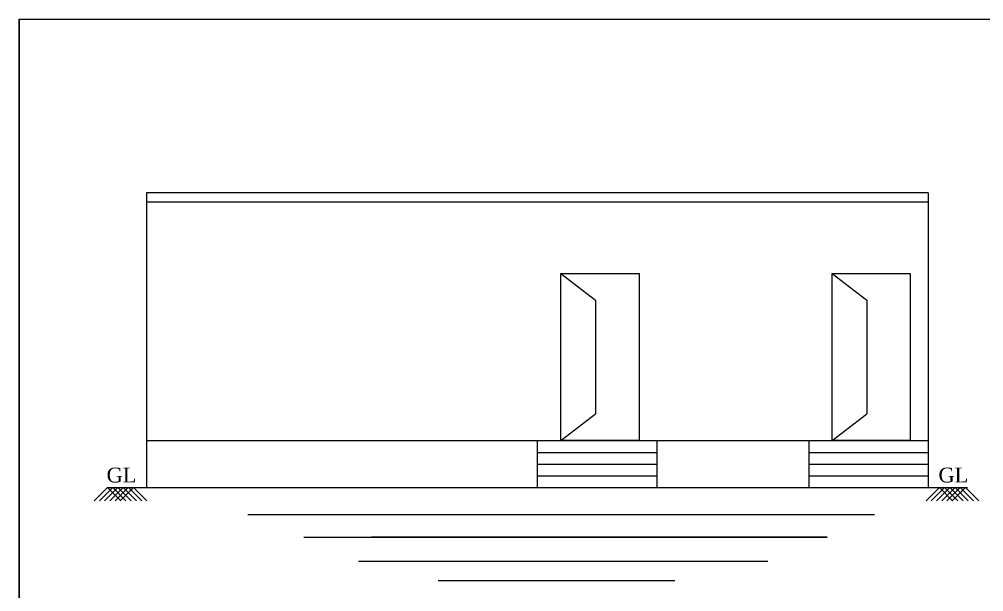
# Model space of a CAD drawing. Header units: metres. Extents: x 31037 to 31490, y -4422 to -3483.
# Drawn here: x 31163.5 to 31175.83, y -4185.02 to -4177.7 of the extents above; entities that cross this region are included whole.
import ezdxf

# ---------------------------------------------------------------- set-up
doc = ezdxf.new("R2010")
doc.units = ezdxf.units.M
doc.header["$LTSCALE"] = 30
doc.header["$MEASUREMENT"] = 0
doc.linetypes.add('CENTER', pattern=[2, 1.25, -0.25, 0.25, -0.25])
doc.linetypes.add('HIDDEN', pattern=[0.375, 0.25, -0.125])
doc.layers.get('0').update_dxf_attribs({"color": 30, "lineweight": 40})
doc.layers.add('CEN-LI', color=7, linetype='CENTER')
doc.layers.add('FURNITURE', color=2, linetype='HIDDEN')
for name, color, linetype, lineweight in [('DIM', 5, 'Continuous', 25), ('TEXT', 11, 'Continuous', 30), ('WINDOW', 3, 'Continuous', 30)]:
    doc.layers.add(name, color=color, linetype=linetype, lineweight=lineweight)
doc.styles.add('RAM', font='dutchi.ttf')

msp = doc.modelspace()

# ---------------------------------------------------------------- linework, layer by layer
at = {"color": 0, "lineweight": 25}
for p, q in [((31165.12371, -4179.92084), (31165.12371, -4183.69084)), ((31175.12371, -4179.92084), (31165.12371, -4179.92084)), ((31175.12371, -4179.92084), (31175.12371, -4183.69084)), ((31175.12371, -4180.04084), (31165.12371, -4180.04084)), ((31170.42371, -4180.95084), (31170.86683, -4181.2932)), ((31173.89371, -4180.95084), (31174.33683, -4181.2932)), ((31170.86683, -4181.2932), (31170.86683, -4182.74848)), ((31174.33683, -4181.2932), (31174.33683, -4182.74848)), ((31170.42371, -4183.09084), (31170.86683, -4182.74848)), ((31173.89371, -4183.09084), (31174.33683, -4182.74848)), ((31165.12371, -4183.09084), (31175.12371, -4183.09084)), ((31164.62371, -4183.69084), (31175.62371, -4183.69084))]:
    msp.add_line(p, q, dxfattribs=at)
at = {"layer": 'CEN-LI', "color": 0, "linetype": 'Continuous', "lineweight": 25}
for p, q in [((31164.62329, -4183.69042), (31164.45374, -4183.86146)), ((31164.69004, -4183.69042), (31164.52049, -4183.86146)), ((31164.7568, -4183.69042), (31164.58725, -4183.86146)), ((31164.79284, -4183.86146), (31164.62329, -4183.69042)), ((31164.82355, -4183.69042), (31164.654, -4183.86146)), ((31164.85959, -4183.86146), (31164.69004, -4183.69042)), ((31164.8903, -4183.69042), (31164.72075, -4183.86146)), ((31164.92635, -4183.86146), (31164.7568, -4183.69042)), ((31164.95706, -4183.69042), (31164.78751, -4183.86146)), ((31164.9931, -4183.86146), (31164.82355, -4183.69042)), ((31165.06107, -4183.86189), (31164.89152, -4183.69084)), ((31165.12782, -4183.86189), (31164.95827, -4183.69084)), ((31175.26524, -4183.69042), (31175.09569, -4183.86146)), ((31175.33199, -4183.69042), (31175.16244, -4183.86146)), ((31175.39875, -4183.69042), (31175.2292, -4183.86146)), ((31175.43479, -4183.86146), (31175.26524, -4183.69042)), ((31175.4655, -4183.69042), (31175.29595, -4183.86146)), ((31175.50155, -4183.86146), (31175.33199, -4183.69042)), ((31175.53225, -4183.69042), (31175.3627, -4183.86146)), ((31175.5683, -4183.86146), (31175.39875, -4183.69042)), ((31175.59901, -4183.69042), (31175.42946, -4183.86146)), ((31175.63505, -4183.86146), (31175.4655, -4183.69042)), ((31175.70302, -4183.86189), (31175.53347, -4183.69084)), ((31175.76977, -4183.86189), (31175.60022, -4183.69084)), ((31166.41871, -4184.0368), (31174.4376, -4184.0368)), ((31167.13743, -4184.32409), (31173.83179, -4184.32409)), ((31173.83179, -4184.32409), (31167.99987, -4184.32409)), ((31167.8356, -4184.63195), (31173.07198, -4184.63195)), ((31168.85213, -4184.87822), (31171.881, -4184.87822))]:
    msp.add_line(p, q, dxfattribs=at)
at = {"layer": 'DIM', "color": 0, "lineweight": 25}
for p, q in [((31163.49536, -4177.70108), (31163.49536, -4205.94071)), ((31163.49536, -4177.70108), (31179.27496, -4177.70108)), ((31163.49536, -4215.38), (31163.49536, -4177.70108))]:
    msp.add_line(p, q, dxfattribs=at)
at = {"layer": 'FURNITURE', "color": 0, "lineweight": 25}
for p, q in [((31170.12371, -4183.69084), (31170.12371, -4183.09084)), ((31171.65371, -4183.69084), (31171.65371, -4183.09084)), ((31173.59371, -4183.09084), (31173.59371, -4183.69084)), ((31170.12371, -4183.24084), (31171.65371, -4183.24084)), ((31173.59371, -4183.24084), (31175.12371, -4183.24084)), ((31170.12371, -4183.39084), (31171.65371, -4183.39084)), ((31173.59371, -4183.39084), (31175.12371, -4183.39084)), ((31170.12371, -4183.54084), (31171.65371, -4183.54084)), ((31173.59371, -4183.54084), (31175.12371, -4183.54084))]:
    msp.add_line(p, q, dxfattribs=at)
at = {"layer": 'WINDOW', "color": 0, "lineweight": 25}
for p, q in [((31170.42371, -4180.95084), (31171.42371, -4180.95084)), ((31170.42371, -4183.09084), (31170.42371, -4180.95084)), ((31171.42371, -4180.95084), (31171.42371, -4183.09084)), ((31173.89371, -4180.95084), (31174.89371, -4180.95084)), ((31173.89371, -4183.09084), (31173.89371, -4180.95084)), ((31174.89371, -4180.95084), (31174.89371, -4183.09084)), ((31171.42371, -4183.09084), (31170.42371, -4183.09084)), ((31174.89371, -4183.09084), (31173.89371, -4183.09084))]:
    msp.add_line(p, q, dxfattribs=at)

# ---------------------------------------------------------------- texts
at = {"layer": 'TEXT', "color": 0, "linetype": 'ByBlock', "lineweight": 25, "style": 'RAM'}
for p in [(31164.61212, -4183.62579), (31175.25407, -4183.62579)]:
    msp.add_text('GL', height=0.18948, dxfattribs=at).set_placement(p)

doc.saveas('drawing.dxf')
